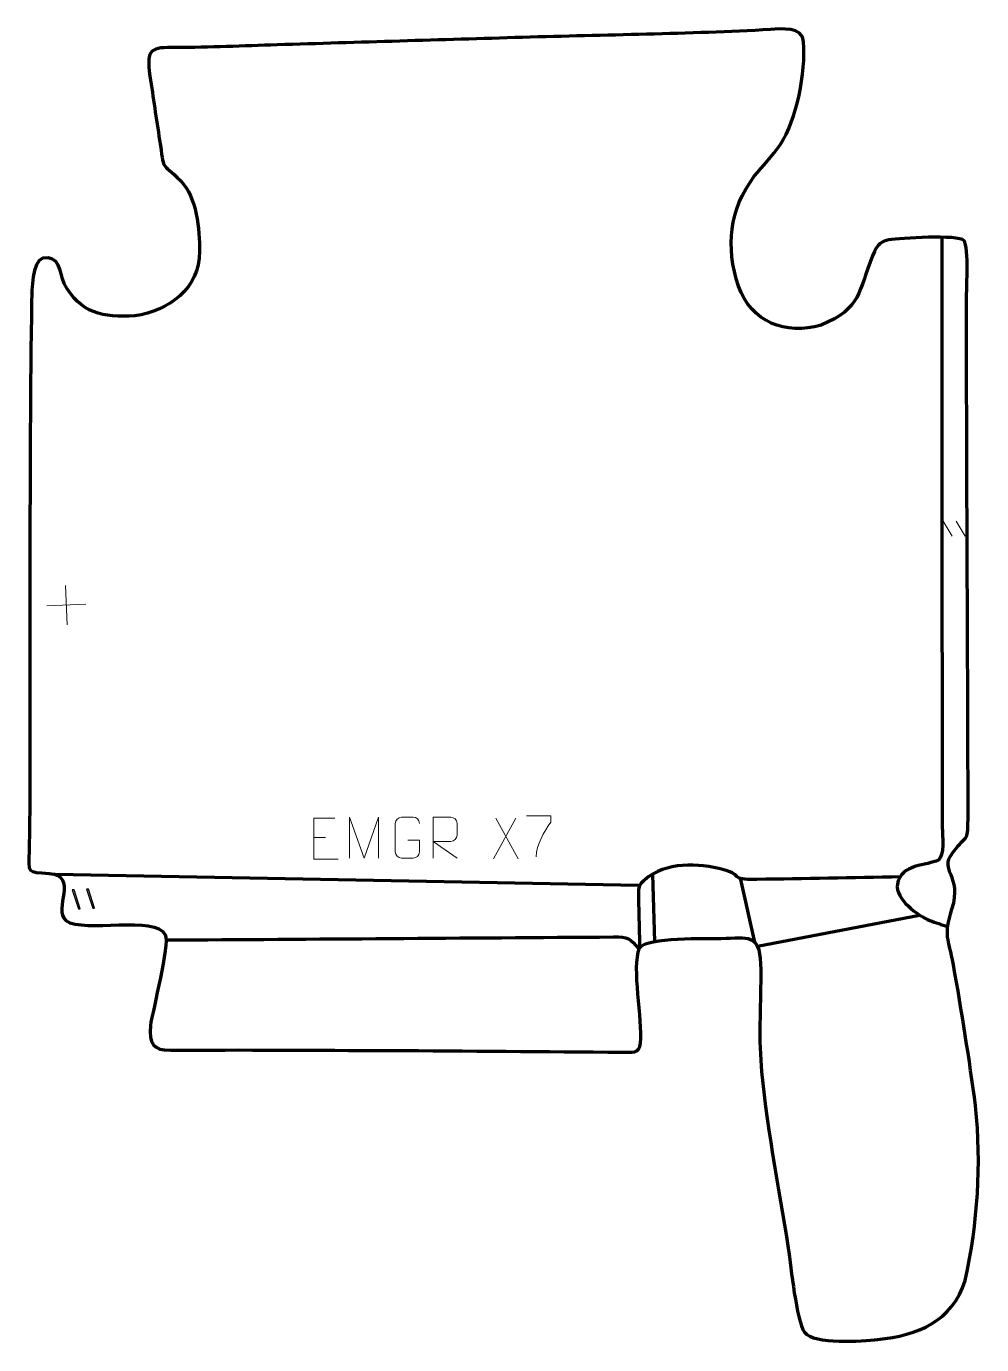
# Model space of a CAD drawing. Header units: millimetres. Extents: x -588 to -5, y -32 to 772.
import ezdxf

# ---------------------------------------------------------------- set-up
doc = ezdxf.new("R2010")
doc.units = ezdxf.units.MM
doc.header["$MEASUREMENT"] = 0
doc.layers.add('layer 1', color=7, linetype='Continuous')
doc.layers.add('layer 2', color=7, linetype='Continuous')

msp = doc.modelspace()

# ---------------------------------------------------------------- linework, layer by layer
at = {"layer": 'layer 1', "color": 142, "lineweight": 158}
for points, knots in [([(-28.7739, 643.7876), (-28.7031, 523.5654), (-28.806, 403.3182), (-28.5602, 283.0994), (-28.5602, 283.0994), (-28.4301, 278.9781), (-27.0078, 265.5637), (-30.9856, 263.4451), (-30.9856, 263.4451), (-37.7416, 259.8467), (-53.77, 261.3318), (-55.951, 248.6658), (-55.951, 248.6658), (-57.4837, 239.765), (-43.442, 229.5531), (-36.207, 226.5668), (-36.207, 226.5668), (-32.6639, 225.1044), (-28.8284, 224.015), (-25.1507, 222.9242)], [0, 0, 0, 0, 0.16666667, 0.16666667, 0.16666667, 0.16666667, 0.33333333, 0.33333333, 0.33333333, 0.33333333, 0.5, 0.5, 0.5, 0.5, 0.66666667, 0.66666667, 0.66666667, 0.66666667, 1, 1, 1, 1]), ([(-54.1211, 253.1091), (-83.3252, 252.6606), (-112.5777, 252.0049), (-141.7645, 251.6002), (-141.7645, 251.6002), (-159.407, 251.3554), (-149.0749, 254.0052), (-161.9625, 257.5226), (-161.9625, 257.5226), (-177.4096, 261.7385), (-197.2584, 262.4028), (-210.1821, 251.388), (-210.1821, 251.388), (-212.4748, 249.434), (-213.4942, 248.2141), (-214.0089, 245.276), (-214.0089, 245.276), (-214.0492, 234.3056), (-213.478, 222.4813), (-213.3031, 211.3833), (-213.3031, 211.3833), (-213.3031, 211.3833), (-213.28, 209.8744), (-213.28, 209.8744)], [0, 0, 0, 0, 0.14285714, 0.14285714, 0.14285714, 0.14285714, 0.28571429, 0.28571429, 0.28571429, 0.28571429, 0.42857143, 0.42857143, 0.42857143, 0.42857143, 0.57142857, 0.57142857, 0.57142857, 0.57142857, 0.71428571, 0.71428571, 0.71428571, 0.71428571, 1, 1, 1, 1]), ([(-502.3832, 214.6406), (-411.3282, 215.2239), (-320.2755, 215.8741), (-229.2211, 216.4995), (-229.2211, 216.4995), (-220.1568, 216.5618), (-219.3371, 215.8621), (-213.6396, 208.8588)], [0, 0, 0, 0, 0.33333333, 0.33333333, 0.33333333, 0.33333333, 1, 1, 1, 1])]:
    msp.add_open_spline(points, degree=3, knots=knots, dxfattribs=at)
for points in [[(-213.9702, 247.9884), (-213.9702, 247.9884), (-569.9529, 254.5757), (-569.9529, 254.5757)], [(-205.3413, 254.5508), (-205.3413, 254.5508), (-204.2345, 213.6462), (-204.2345, 213.6462)], [(-151.7609, 251.6092), (-151.7609, 251.6092), (-143.0779, 213.3419), (-143.0779, 213.3419)], [(-42.4666, 229.6584), (-42.4666, 229.6584), (-141.354, 210.7129), (-141.354, 210.7129)]]:
    msp.add_open_spline(points, degree=3, dxfattribs=at)
at = {"layer": 'layer 1', "color": 142}
for points in [[(-555.8592, 233.6685), (-555.8592, 233.6685), (-559.6699, 245.2387), (-559.6699, 245.2387), (-559.6699, 245.2387), (-559.6699, 245.2387), (-558.556, 245.2893), (-558.556, 245.2893), (-558.556, 245.2893), (-558.556, 245.2893), (-554.7454, 233.7191), (-554.7454, 233.7191), (-554.7454, 233.7191), (-554.7454, 233.7191), (-555.8592, 233.6685), (-555.8592, 233.6685)], [(-547.0593, 234.0682), (-547.0593, 234.0682), (-550.8699, 245.6385), (-550.8699, 245.6385), (-550.8699, 245.6385), (-550.8699, 245.6385), (-549.7561, 245.6891), (-549.7561, 245.6891), (-549.7561, 245.6891), (-549.7561, 245.6891), (-545.9455, 234.1188), (-545.9455, 234.1188), (-545.9455, 234.1188), (-545.9455, 234.1188), (-547.0593, 234.0682), (-547.0593, 234.0682)]]:
    msp.add_open_spline(points, degree=3, knots=[0, 0, 0, 0, 0.2, 0.2, 0.2, 0.2, 0.4, 0.4, 0.4, 0.4, 0.6, 0.6, 0.6, 0.6, 1, 1, 1, 1], dxfattribs=at)
at = {"layer": 'layer 2', "color": 242, "lineweight": 158}
msp.add_open_spline([(-434.5622, 761.0088), (-384.6353, 762.5166), (-334.7085, 764.024), (-284.7816, 765.5319), (-284.7816, 765.5319), (-234.321, 767.0441), (-183.7832, 767.5651), (-133.3733, 770.353), (-133.3733, 770.353), (-126.8124, 770.7535), (-113.8209, 772.2816), (-113.1631, 762.8495), (-113.1631, 762.8495), (-111.864, 744.2223), (-117.2062, 715.5927), (-127.4298, 699.8956), (-127.4298, 699.8956), (-132.3208, 693.3867), (-138.0754, 686.9336), (-143.3966, 680.7485), (-143.3966, 680.7485), (-158.631, 659.8942), (-160.8127, 638.0624), (-152.9718, 613.748), (-152.9718, 613.748), (-145.2635, 591.6), (-124.0253, 583.7755), (-102.4643, 589.8587), (-102.4643, 589.8587), (-77.505, 600.5802), (-80.0715, 610.2423), (-71.0562, 632.3004), (-71.0562, 632.3004), (-67.9497, 639.9015), (-65.4053, 641.2777), (-61.08, 641.9885), (-61.08, 641.9885), (-54.513, 642.9548), (-18.6953, 645.3829), (-15.2084, 641.4264), (-15.2084, 641.4264), (-12.0883, 637.8861), (-13.8483, 609.6014), (-13.8273, 602.7554), (-13.8273, 602.7554), (-13.7095, 564.3044), (-13.5919, 525.8533), (-13.4745, 487.4023), (-13.4745, 487.4023), (-13.2746, 421.9949), (-12.8051, 356.5728), (-12.8084, 291.1691), (-12.8084, 291.1691), (-12.8672, 273.5349), (-12.7177, 280.4064), (-22.1356, 267.9641), (-22.1356, 267.9641), (-31.0395, 256.2007), (-15.789, 254.6938), (-22.6043, 233.4644), (-22.6043, 233.4644), (-27.7806, 216.6446), (-24.7913, 216.1538), (-21.7455, 199.541), (-21.7455, 199.541), (-16.6092, 171.3886), (-12.0552, 141.7052), (-8.1923, 113.3336), (-8.1923, 113.3336), (-4.5037, 77.0726), (-6.837, 42.4866), (-14.5, 6.882), (-14.5, 6.882), (-22.5812, -18.4895), (-43.3803, -26.5636), (-68.0207, -29.2443), (-68.0207, -29.2443), (-77.029, -30.2244), (-106.9526, -32.3504), (-112.6238, -24.8108), (-112.6238, -24.8108), (-117.7754, -16.9494), (-120.7564, 14.3773), (-122.6035, 26.5728), (-122.6035, 26.5728), (-128.3397, 63.9034), (-136.611, 103.9814), (-139.3921, 141.3795), (-139.3921, 141.3795), (-140.5993, 161.4861), (-139.0398, 180.3337), (-139.4203, 200.1064), (-139.4203, 200.1064), (-140.4476, 219.0038), (-146.8278, 215.7728), (-163.4992, 215.6051), (-163.4992, 215.6051), (-172.264, 215.5412), (-208.7626, 216.4403), (-213.28, 209.8744), (-213.28, 209.8744), (-218.2312, 197.1919), (-211.3648, 166.5305), (-212.7115, 151.7091), (-212.7115, 151.7091), (-213.3237, 144.9719), (-217.9673, 146.1876), (-223.8428, 146.2168), (-223.8428, 146.2168), (-271.2421, 146.4523), (-318.6535, 147.0198), (-366.0688, 147.1813), (-366.0688, 147.1813), (-410.5411, 147.3223), (-455.0855, 147.7057), (-499.5495, 147.326), (-499.5495, 147.326), (-510.3425, 147.2339), (-512.7889, 151.3214), (-511.9491, 162.4178), (-511.9491, 162.4178), (-510.481, 172.0039), (-500.0641, 211.791), (-502.854, 217.7553), (-502.854, 217.7553), (-508.7476, 230.354), (-552.1477, 218.5381), (-563.5662, 226.4642), (-563.5662, 226.4642), (-571.6669, 233.6312), (-555.4789, 254.0261), (-573.761, 255.2335), (-573.761, 255.2335), (-587.6389, 256.1502), (-586.1317, 255.2822), (-585.9572, 269.073), (-585.9572, 269.073), (-585.8881, 274.5257), (-585.7276, 279.9762), (-585.6249, 285.4287), (-585.6249, 285.4287), (-585.2426, 391.8913), (-586.0484, 498.7788), (-584.4265, 605.183), (-584.4265, 605.183), (-584.3376, 611.0101), (-584.2452, 628.6856), (-577.5419, 630.8885), (-577.5419, 630.8885), (-567.2274, 632.6047), (-567.5777, 622.9355), (-564.5623, 615.3553), (-564.5623, 615.3553), (-554.6873, 597.1601), (-540.9208, 594.2512), (-521.3842, 595.5849), (-521.3842, 595.5849), (-500.535, 598.6669), (-482.0312, 612.2338), (-481.9538, 634.8912), (-481.9538, 634.8912), (-481.9836, 648.3199), (-483.4362, 667.9949), (-493.4255, 677.9605), (-493.4255, 677.9605), (-506.0199, 690.5251), (-503.2832, 683.1991), (-506.3137, 702.8486), (-506.3137, 702.8486), (-508.325, 715.8894), (-510.2638, 728.9273), (-512.176, 741.9827), (-512.176, 741.9827), (-514.6917, 759.1259), (-511.4918, 759.4178), (-496.2679, 759.3721), (-496.2679, 759.3721), (-475.7191, 759.3102), (-455.1038, 760.386), (-434.5622, 761.0088)], degree=3, knots=[0, 0, 0, 0, 0.02173913, 0.02173913, 0.02173913, 0.02173913, 0.04347826, 0.04347826, 0.04347826, 0.04347826, 0.06521739, 0.06521739, 0.06521739, 0.06521739, 0.08695652, 0.08695652, 0.08695652, 0.08695652, 0.10869565, 0.10869565, 0.10869565, 0.10869565, 0.13043478, 0.13043478, 0.13043478, 0.13043478, 0.15217391, 0.15217391, 0.15217391, 0.15217391, 0.17391304, 0.17391304, 0.17391304, 0.17391304, 0.19565217, 0.19565217, 0.19565217, 0.19565217, 0.2173913, 0.2173913, 0.2173913, 0.2173913, 0.23913043, 0.23913043, 0.23913043, 0.23913043, 0.26086957, 0.26086957, 0.26086957, 0.26086957, 0.2826087, 0.2826087, 0.2826087, 0.2826087, 0.30434783, 0.30434783, 0.30434783, 0.30434783, 0.32608696, 0.32608696, 0.32608696, 0.32608696, 0.34782609, 0.34782609, 0.34782609, 0.34782609, 0.36956522, 0.36956522, 0.36956522, 0.36956522, 0.39130435, 0.39130435, 0.39130435, 0.39130435, 0.41304348, 0.41304348, 0.41304348, 0.41304348, 0.43478261, 0.43478261, 0.43478261, 0.43478261, 0.45652174, 0.45652174, 0.45652174, 0.45652174, 0.47826087, 0.47826087, 0.47826087, 0.47826087, 0.5, 0.5, 0.5, 0.5, 0.52173913, 0.52173913, 0.52173913, 0.52173913, 0.54347826, 0.54347826, 0.54347826, 0.54347826, 0.56521739, 0.56521739, 0.56521739, 0.56521739, 0.58695652, 0.58695652, 0.58695652, 0.58695652, 0.60869565, 0.60869565, 0.60869565, 0.60869565, 0.63043478, 0.63043478, 0.63043478, 0.63043478, 0.65217391, 0.65217391, 0.65217391, 0.65217391, 0.67391304, 0.67391304, 0.67391304, 0.67391304, 0.69565217, 0.69565217, 0.69565217, 0.69565217, 0.7173913, 0.7173913, 0.7173913, 0.7173913, 0.73913043, 0.73913043, 0.73913043, 0.73913043, 0.76086957, 0.76086957, 0.76086957, 0.76086957, 0.7826087, 0.7826087, 0.7826087, 0.7826087, 0.80434783, 0.80434783, 0.80434783, 0.80434783, 0.82608696, 0.82608696, 0.82608696, 0.82608696, 0.84782609, 0.84782609, 0.84782609, 0.84782609, 0.86956522, 0.86956522, 0.86956522, 0.86956522, 0.89130435, 0.89130435, 0.89130435, 0.89130435, 0.91304348, 0.91304348, 0.91304348, 0.91304348, 0.93478261, 0.93478261, 0.93478261, 0.93478261, 0.95652174, 0.95652174, 0.95652174, 0.95652174, 1, 1, 1, 1], dxfattribs=at)
at = {"layer": 'layer 2', "color": 250, "lineweight": 9}
for points in [[(-28.0295, 470.2728), (-28.0295, 470.2728), (-22.4843, 461.0589), (-22.4843, 461.0589)], [(-20.0778, 470.2728), (-20.0778, 470.2728), (-14.5326, 461.0589), (-14.5326, 461.0589)], [(-563.7956, 431.0322), (-563.7956, 431.0322), (-562.7074, 407.0789), (-562.7074, 407.0789)], [(-575.2281, 418.5114), (-575.2281, 418.5114), (-551.2748, 419.5996), (-551.2748, 419.5996)], [(-288.781, 289.0584), (-288.781, 289.0584), (-302.5216, 264.1626), (-302.5216, 264.1626)], [(-301.067, 289.0584), (-301.067, 289.0584), (-287.3264, 264.1049), (-287.3264, 264.1049)], [(-412.2412, 277.1053), (-412.2412, 277.1053), (-405.0731, 277.1053), (-405.0731, 277.1053)]]:
    msp.add_open_spline(points, degree=3, dxfattribs=at)
for points, knots in [([(-282.3393, 290.3946), (-282.3393, 290.3946), (-267.5232, 290.3946), (-267.5232, 290.3946), (-267.5232, 290.3946), (-267.5235, 289.145), (-267.5235, 287.8954), (-267.5232, 286.6456), (-267.5232, 286.6456), (-271.5176, 280.6485), (-276.4328, 272.8149), (-276.4328, 265.4361)], [0, 0, 0, 0, 0.25, 0.25, 0.25, 0.25, 0.5, 0.5, 0.5, 0.5, 1, 1, 1, 1]), ([(-399.3673, 288.985), (-399.3673, 288.985), (-412.2412, 288.985), (-412.2412, 288.985), (-412.2412, 288.985), (-412.2412, 288.985), (-412.2412, 264.0314), (-412.2412, 264.0314), (-412.2412, 264.0314), (-412.2412, 264.0314), (-397.3754, 264.0314), (-397.3754, 264.0314)], [0, 0, 0, 0, 0.25, 0.25, 0.25, 0.25, 0.5, 0.5, 0.5, 0.5, 1, 1, 1, 1]), ([(-390.3782, 264.6266), (-390.3782, 264.6266), (-390.3782, 289.5845), (-390.3782, 289.5845), (-390.3782, 289.5845), (-390.3782, 289.5845), (-381.4531, 264.6266), (-381.4531, 264.6266), (-381.4531, 264.6266), (-381.4531, 264.6266), (-372.6932, 289.584), (-372.6932, 289.584), (-372.6932, 289.584), (-372.6932, 289.584), (-372.6932, 264.6266), (-372.6932, 264.6266)], [0, 0, 0, 0, 0.2, 0.2, 0.2, 0.2, 0.4, 0.4, 0.4, 0.4, 0.6, 0.6, 0.6, 0.6, 1, 1, 1, 1]), ([(-354.8182, 275.6143), (-354.8182, 275.6143), (-347.6501, 275.6143), (-347.6501, 275.6143), (-347.6501, 275.6143), (-347.6501, 275.6143), (-347.6501, 268.4462), (-347.6501, 268.4462), (-347.6501, 268.4462), (-347.7898, 266.1228), (-349.467, 264.6432), (-351.6148, 264.6324), (-351.6148, 264.6324), (-353.9466, 264.6328), (-356.2786, 264.6328), (-358.6101, 264.6324), (-358.6101, 264.6324), (-360.535, 264.527), (-362.5072, 266.4115), (-362.496, 268.4288), (-362.496, 268.4288), (-362.4956, 274.1989), (-362.4956, 279.9686), (-362.496, 285.7379), (-362.496, 285.7379), (-362.4918, 287.876), (-360.745, 289.5952), (-358.5927, 289.5818), (-358.5927, 289.5818), (-356.267, 289.5818), (-353.9409, 289.5818), (-351.6148, 289.5818), (-351.6148, 289.5818), (-349.6681, 289.6172), (-347.6767, 288.1257), (-347.6501, 285.688)], [0, 0, 0, 0, 0.1, 0.1, 0.1, 0.1, 0.2, 0.2, 0.2, 0.2, 0.3, 0.3, 0.3, 0.3, 0.4, 0.4, 0.4, 0.4, 0.5, 0.5, 0.5, 0.5, 0.6, 0.6, 0.6, 0.6, 0.7, 0.7, 0.7, 0.7, 0.8, 0.8, 0.8, 0.8, 1, 1, 1, 1]), ([(-339.4051, 264.6286), (-339.4051, 264.6286), (-339.4051, 289.5821), (-339.4051, 289.5821), (-339.4051, 289.5821), (-335.8103, 289.5821), (-332.2148, 289.5821), (-328.6196, 289.5821), (-328.6196, 289.5821), (-326.2943, 289.5444), (-324.737, 288.0544), (-324.7411, 285.688), (-324.7411, 285.688), (-324.7415, 283.6525), (-324.7415, 280.5931), (-324.7411, 278.5571), (-324.7411, 278.5571), (-324.7476, 276.6816), (-326.5599, 274.7398), (-328.5694, 274.7207), (-328.5694, 274.7207), (-328.5694, 274.7207), (-339.4051, 274.7207), (-339.4051, 274.7207), (-339.4051, 274.7207), (-339.4051, 274.7207), (-324.7504, 264.6286), (-324.7504, 264.6286)], [0, 0, 0, 0, 0.125, 0.125, 0.125, 0.125, 0.25, 0.25, 0.25, 0.25, 0.375, 0.375, 0.375, 0.375, 0.5, 0.5, 0.5, 0.5, 0.625, 0.625, 0.625, 0.625, 0.75, 0.75, 0.75, 0.75, 1, 1, 1, 1])]:
    msp.add_open_spline(points, degree=3, knots=knots, dxfattribs=at)

doc.saveas('drawing.dxf')
